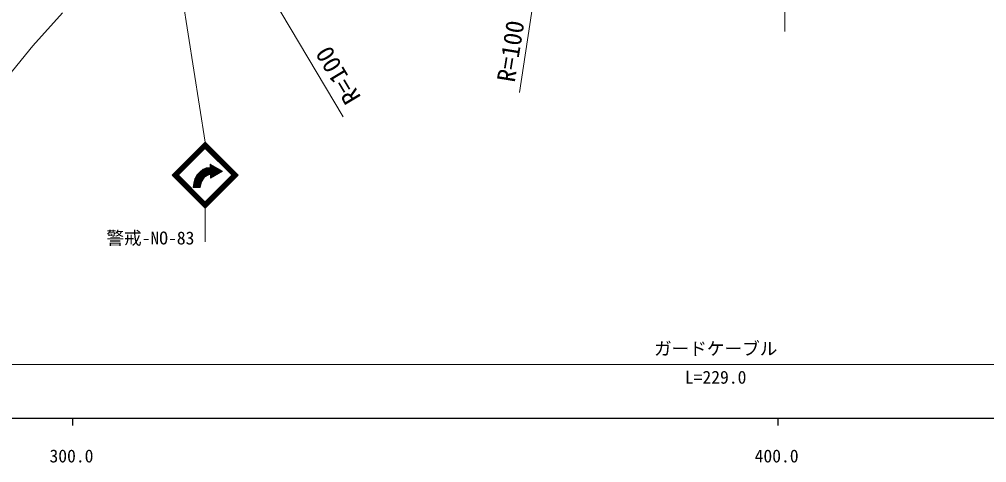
# Model space of a CAD drawing. Units: millimetres, scale not verified. Extents: x 40000 to 680000, y 20000 to 380000.
# Drawn here: x 360454 to 497628, y 198715 to 261556 of the extents above; entities that cross this region are included whole.
import ezdxf
from ezdxf.enums import TextEntityAlignment as Align

# ---------------------------------------------------------------- set-up
doc = ezdxf.new("R2010")
doc.units = ezdxf.units.MM
doc.header["$LTSCALE"] = 1000
for name, color, linetype, lineweight in [('M-BGD', 7, 'Continuous', 13), ('M-STR-HTXT', 7, 'Continuous', 13), ('M-STR-STR3', 7, 'Continuous', 13), ('M-STR-STRC', 7, 'Continuous', 13), ('M-TTL-BAND', 7, 'Continuous', 25)]:
    doc.layers.add(name, color=color, linetype=linetype, lineweight=lineweight)
doc.styles.add('ＭＳ ゴシック', font='')
doc.styles.get('ＭＳ ゴシック').set_extended_font_data('MS Gothic')

msp = doc.modelspace()

# ---------------------------------------------------------------- linework, layer by layer
at = {"layer": 'M-BGD'}
for p, q in [((362367, 257789), (366580, 262496)), ((358846, 253510), (362367, 257789))]:
    msp.add_line(p, q, dxfattribs=at)
at = {"layer": 'M-STR-HTXT'}
for p, q in [((431362, 251184), (440283, 309051)), ((406394, 247721), (378101, 295210))]:
    msp.add_line(p, q, dxfattribs=at)
at = {"layer": 'M-STR-STR3'}
msp.add_line((348346, 212606), (568226, 212625), dxfattribs=at)
at = {"layer": 'M-STR-STRC'}
for p, q in [((379962, 287443), (386801, 244139)), ((469024, 273970), (469026, 259837)), ((386801, 244139), (382135, 239472)), ((386801, 243998), (382276, 239472)), ((386801, 243856), (382417, 239472)), ((386801, 243715), (382559, 239472)), ((386872, 243644), (382630, 239401)), ((386943, 243574), (382700, 239331)), ((387013, 243503), (382771, 239260)), ((390832, 239261), (386589, 243503)), ((390903, 239331), (386660, 243574)), ((390973, 239402), (386730, 243644)), ((391468, 239473), (386801, 244139)), ((391327, 239473), (386801, 243998)), ((391186, 239473), (386801, 243856)), ((391044, 239473), (386801, 243715)), ((386988, 240504), (386033, 239909)), ((386527, 240301), (386033, 239909)), ((387020, 240406), (386103, 239834)), ((387051, 240307), (386172, 239760)), ((387083, 240209), (386241, 239685)), ((387114, 240111), (386311, 239611)), ((386988, 240504), (386527, 240301)), ((387521, 240537), (386988, 240504)), ((387621, 240443), (387020, 240406)), ((387621, 240343), (387051, 240307)), ((387621, 240243), (387083, 240209)), ((387621, 240143), (387114, 240111)), ((387521, 240537), (387518, 240537)), ((387521, 240537), (387521, 241037)), ((387521, 241037), (388551, 240007)), ((387521, 241037), (389282, 240020)), ((387621, 239077), (387621, 240979)), ((387721, 239177), (387721, 240922)), ((387821, 239277), (387821, 240864)), ((387921, 239234), (387921, 240806)), ((388021, 239292), (388021, 240748)), ((388121, 239349), (388121, 240691)), ((388221, 239407), (388221, 240633)), ((388321, 239465), (388321, 240575)), ((388421, 239523), (388421, 240518)), ((388521, 239580), (388521, 240460)), ((388621, 239638), (388621, 240402)), ((388721, 239696), (388721, 240344)), ((388821, 239754), (388821, 240287)), ((388921, 239811), (388921, 240229)), ((389021, 239869), (389021, 240171)), ((389121, 239927), (389121, 240113)), ((389221, 239985), (389221, 240056)), ((386802, 234805), (382135, 239472)), ((386802, 234947), (382276, 239472)), ((386802, 235088), (382417, 239472)), ((386802, 235230), (382559, 239472)), ((386873, 235300), (382630, 239543)), ((386943, 235371), (382700, 239613)), ((387014, 235442), (382771, 239684)), ((385324, 238932), (385098, 237703)), ((385324, 238932), (385175, 238355)), ((385418, 238892), (385199, 237703)), ((385512, 238852), (385301, 237703)), ((386033, 239909), (385324, 238932)), ((385645, 239468), (385324, 238932)), ((385607, 238811), (385403, 237703)), ((386103, 239834), (385418, 238892)), ((385701, 238771), (385504, 237703)), ((386172, 239760), (385512, 238852)), ((385795, 238730), (385606, 237703)), ((386241, 239685), (385607, 238811)), ((386033, 239909), (385645, 239468)), ((386311, 239611), (385701, 238771)), ((385889, 238690), (385708, 237703)), ((386380, 239536), (385795, 238730)), ((386450, 239461), (385889, 238690)), ((386519, 239387), (385984, 238650)), ((386589, 239312), (386078, 238609)), ((386658, 239238), (386172, 238569)), ((386266, 238528), (386727, 239163)), ((387145, 240013), (386380, 239536)), ((387177, 239914), (386450, 239461)), ((387208, 239816), (386519, 239387)), ((387240, 239718), (386589, 239312)), ((390832, 239685), (386590, 235442)), ((387271, 239620), (386658, 239238)), ((390903, 239614), (386660, 235371)), ((386727, 239163), (387303, 239521)), ((390973, 239543), (386731, 235300)), ((391044, 239473), (386802, 235230)), ((391186, 239473), (386802, 235088)), ((391327, 239473), (386802, 234947)), ((391468, 239473), (386802, 234805)), ((387621, 240042), (387145, 240013)), ((387621, 239942), (387177, 239914)), ((387621, 239842), (387208, 239816)), ((387621, 239742), (387240, 239718)), ((387621, 239642), (387271, 239620)), ((387303, 239521), (387583, 239539)), ((387583, 239039), (389282, 240020)), ((387583, 239039), (388551, 240007)), ((387583, 239539), (387583, 239039)), ((385175, 238355), (385098, 237703)), ((386114, 237703), (385098, 237703)), ((385984, 238650), (385809, 237703)), ((386078, 238609), (385911, 237703)), ((386172, 238569), (386013, 237703)), ((386114, 237703), (386266, 238528)), ((386802, 234805), (386802, 230010))]:
    msp.add_line(p, q, dxfattribs=at)
at = {"layer": 'M-TTL-BAND'}
for p, q in [((40000, 205000), (579000, 205000)), ((368000, 205000), (368000, 204000)), ((468000, 205000), (468000, 204000))]:
    msp.add_line(p, q, dxfattribs=at)

# ---------------------------------------------------------------- texts
at = {"layer": 'M-STR-HTXT', "style": 'ＭＳ ゴシック'}
for rotation, p in [(80.829, (429428, 252739)), (120.922, (407875, 249863))]:
    msp.add_text('R=100', height=2566, rotation=rotation, dxfattribs=at).set_placement(p, align=Align.MIDDLE_LEFT)
at = {"layer": 'M-STR-STR3', "style": 'ＭＳ ゴシック'}
for s, p in [('ガードケーブル', (450456, 213411)), ('L=229.0', (454831, 209353))]:
    msp.add_text(s, height=1833, rotation=0.005, dxfattribs=at).set_placement(p, align=Align.BOTTOM_LEFT)
at = {"layer": 'M-STR-STRC', "style": 'ＭＳ ゴシック'}
msp.add_text('警戒-NO-83', height=1833, rotation=0.005, dxfattribs=at).set_placement((372795, 229093), align=Align.BOTTOM_LEFT)
at = {"layer": 'M-TTL-BAND', "style": 'ＭＳ ゴシック'}
for s, p in [('300.0', (367844, 198195)), ('400.0', (467844, 198195))]:
    msp.add_text(s, height=1833, dxfattribs=at).set_placement(p, align=Align.BOTTOM_CENTER)

doc.saveas('drawing.dxf')
